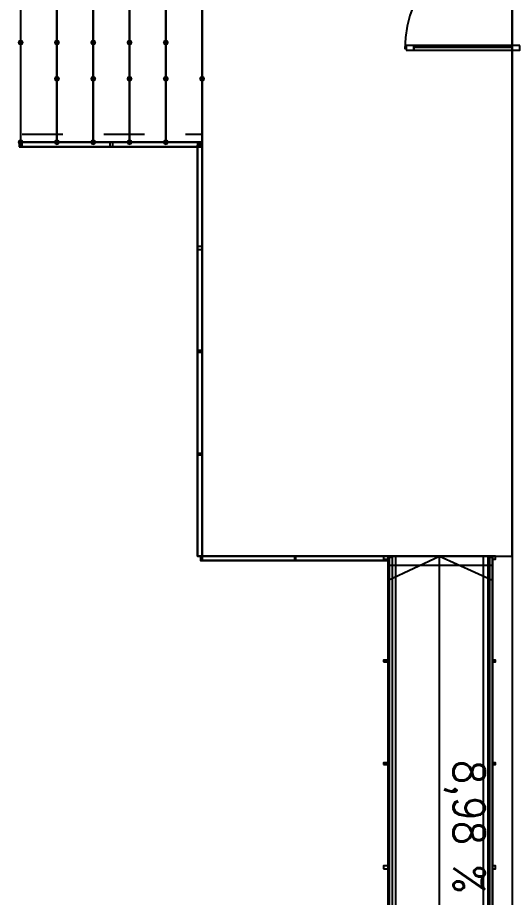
# Model space of a CAD drawing. Header units: millimetres. Extents: x 0 to 420, y 0 to 297.
# Drawn here: x 91.31 to 105.22, y 149.82 to 174.48 of the extents above; entities that cross this region are included whole.
import ezdxf

# ---------------------------------------------------------------- set-up
doc = ezdxf.new("R2010")
doc.units = ezdxf.units.MM
doc.layers.get('0').update_dxf_attribs({"linetype": 'CONTINUOUS'})
doc.styles.get("Standard").update_dxf_attribs({"font": 'STANDARD'})

msp = doc.modelspace()

# ---------------------------------------------------------------- hatches: boundary and pattern name
at = {"true_color": 0x0000fe}
for points in [[(91.482333, 173.778333), (91.457463, 173.718537), (91.397667, 173.693667), (91.337871, 173.718537), (91.313, 173.778333), (91.337871, 173.838129), (91.397667, 173.863), (91.457462, 173.838129)], [(92.498333, 173.778333), (92.473463, 173.718537), (92.413667, 173.693667), (92.353871, 173.718537), (92.329, 173.778333), (92.353871, 173.838129), (92.413667, 173.863), (92.473462, 173.838129)], [(93.514333, 173.778333), (93.489462, 173.718537), (93.429667, 173.693667), (93.369871, 173.718537), (93.345, 173.778333), (93.369871, 173.838129), (93.429667, 173.863), (93.489462, 173.838129)], [(94.530333, 173.778333), (94.505463, 173.718537), (94.445667, 173.693667), (94.385871, 173.718537), (94.361, 173.778333), (94.385871, 173.838129), (94.445667, 173.863), (94.505462, 173.838129)], [(95.546333, 173.778333), (95.521462, 173.718537), (95.461667, 173.693667), (95.401871, 173.718537), (95.377, 173.778333), (95.401871, 173.838129), (95.461667, 173.863), (95.521462, 173.838129)], [(92.498333, 172.762333), (92.473463, 172.702537), (92.413667, 172.677667), (92.353871, 172.702537), (92.329, 172.762333), (92.353871, 172.822129), (92.413667, 172.847), (92.473462, 172.822129)], [(93.514333, 172.762333), (93.489462, 172.702537), (93.429667, 172.677667), (93.369871, 172.702537), (93.345, 172.762333), (93.369871, 172.822129), (93.429667, 172.847), (93.489462, 172.822129)], [(94.530333, 172.762333), (94.505463, 172.702537), (94.445667, 172.677667), (94.385871, 172.702537), (94.361, 172.762333), (94.385871, 172.822129), (94.445667, 172.847), (94.505462, 172.822129)], [(95.546333, 172.762333), (95.521462, 172.702537), (95.461667, 172.677667), (95.401871, 172.702537), (95.377, 172.762333), (95.401871, 172.822129), (95.461667, 172.847), (95.521462, 172.822129)], [(96.562333, 172.762333), (96.537463, 172.702537), (96.477667, 172.677667), (96.417871, 172.702537), (96.393, 172.762333), (96.417871, 172.822129), (96.477667, 172.847), (96.537462, 172.822129)], [(91.482333, 170.984333), (91.457463, 170.924537), (91.397667, 170.899667), (91.337871, 170.924537), (91.313, 170.984333), (91.337871, 171.044129), (91.397667, 171.069), (91.457462, 171.044129)], [(92.498333, 170.984333), (92.473463, 170.924537), (92.413667, 170.899667), (92.353871, 170.924537), (92.329, 170.984333), (92.353871, 171.044129), (92.413667, 171.069), (92.473462, 171.044129)], [(93.514333, 170.984333), (93.489462, 170.924537), (93.429667, 170.899667), (93.369871, 170.924537), (93.345, 170.984333), (93.369871, 171.044129), (93.429667, 171.069), (93.489462, 171.044129)], [(94.530333, 170.984333), (94.505463, 170.924537), (94.445667, 170.899667), (94.385871, 170.924537), (94.361, 170.984333), (94.385871, 171.044129), (94.445667, 171.069), (94.505462, 171.044129)], [(95.546333, 170.984333), (95.521462, 170.924537), (95.461667, 170.899667), (95.401871, 170.924537), (95.377, 170.984333), (95.401871, 171.044129), (95.461667, 171.069), (95.521462, 171.044129)]]:
    msp.add_hatch(color=0, dxfattribs=at).paths.add_polyline_path(points, flags=0)

# ---------------------------------------------------------------- linework, layer by layer
at = {"color": 0, "true_color": 0x000007}
for points in [[(105.156, 117.940667), (390.990667, 117.940667), (390.990667, 235.627333), (105.156, 235.627333)], [(96.477667, 194.140667), (96.477667, 159.385), (105.156, 159.385), (105.156, 194.140667)], [(91.397667, 182.583667), (91.397667, 170.984333), (92.413667, 170.984333), (92.413667, 182.583667)], [(92.413667, 182.583667), (92.413667, 170.984333), (93.429667, 170.984333), (93.429667, 182.583667)], [(93.429667, 182.583667), (93.429667, 170.984333), (94.445667, 170.984333), (94.445667, 182.583667)], [(94.445667, 182.583667), (94.445667, 170.984333), (95.461667, 170.984333), (95.461667, 182.583667)], [(95.461667, 182.583667), (95.461667, 170.984333), (96.477667, 170.984333), (96.477667, 182.583667)], [(102.192667, 173.566667), (102.404333, 173.566667), (102.404333, 173.693667), (102.192667, 173.693667)], [(102.404333, 173.651333), (105.156, 173.651333), (105.156, 173.693667), (102.404333, 173.693667)], [(102.404333, 173.566667), (105.156, 173.566667), (105.156, 173.651333), (102.404333, 173.651333)], [(105.367667, 173.693667), (105.156, 173.693667), (105.156, 173.566667), (105.367667, 173.566667)], [(91.355333, 170.857333), (91.44, 170.857333), (91.44, 170.984333), (91.355333, 170.984333)], [(91.397667, 170.984333), (96.477667, 170.984333), (96.477667, 170.857333), (91.397667, 170.857333), (91.397667, 170.984333), (96.477667, 170.984333), (96.477667, 170.857333), (91.397667, 170.857333), (91.397667, 170.984333), (96.477667, 170.984333), (96.477667, 170.857333), (91.397667, 170.857333), (91.397667, 170.984333), (91.397667, 170.857333), (96.477667, 170.857333), (96.477667, 170.984333)], [(91.397667, 170.984333), (91.397667, 170.857333), (96.477667, 170.857333), (96.477667, 170.984333)], [(93.895333, 170.984333), (93.895333, 170.857333), (93.98, 170.857333), (93.98, 170.984333)], [(96.477667, 170.942), (96.350667, 170.942), (96.350667, 170.857333), (96.477667, 170.857333)], [(96.477667, 170.899667), (96.477667, 159.385), (96.350667, 159.385), (96.350667, 170.899667), (96.477667, 170.899667), (96.477667, 159.385), (96.350667, 159.385), (96.350667, 170.899667), (96.477667, 170.899667), (96.477667, 159.385), (96.350667, 159.385), (96.350667, 170.899667), (96.477667, 170.899667), (96.350667, 170.899667), (96.350667, 159.385), (96.477667, 159.385)], [(96.477667, 170.899667), (96.350667, 170.899667), (96.350667, 159.385), (96.477667, 159.385)], [(96.477667, 168.063333), (96.350667, 168.063333), (96.350667, 167.978667), (96.477667, 167.978667)], [(96.477667, 165.142333), (96.350667, 165.142333), (96.350667, 165.1), (96.477667, 165.1)], [(96.477667, 162.263667), (96.350667, 162.263667), (96.350667, 162.221333), (96.477667, 162.221333)], [(96.477667, 159.258), (96.477667, 159.300333), (96.477667, 159.342667), (96.477667, 159.385), (96.477667, 159.342667), (96.435333, 159.342667), (96.435333, 159.300333), (96.435333, 159.258)], [(96.477667, 159.385), (101.684667, 159.385), (101.684667, 159.258), (96.477667, 159.258), (96.477667, 159.385), (101.684667, 159.385), (101.684667, 159.258), (96.477667, 159.258), (96.477667, 159.385), (101.684667, 159.385), (101.684667, 159.258), (96.477667, 159.258), (96.477667, 159.385), (101.684667, 159.385), (101.684667, 159.258), (96.477667, 159.258), (96.477667, 159.385), (96.477667, 159.258), (101.684667, 159.258), (101.684667, 159.385)], [(99.06, 159.385), (99.06, 159.258), (99.102333, 159.258), (99.102333, 159.385)], [(101.557667, 159.300333), (101.684667, 159.300333), (101.684667, 159.385), (101.557667, 159.385)], [(101.684667, 144.864667), (101.684667, 139.065), (101.684667, 124.587), (101.811667, 124.587), (101.811667, 139.065), (101.811667, 144.864667), (101.811667, 159.342667), (101.684667, 159.342667)], [(101.684667, 144.864667), (101.684667, 139.065), (101.684667, 124.587), (101.727, 124.587), (101.727, 139.065), (101.727, 144.864667), (101.727, 159.342667), (101.684667, 159.342667)], [(104.478667, 144.864667), (104.478667, 139.065), (104.478667, 124.587), (104.605667, 124.587), (104.605667, 139.065), (104.605667, 144.864667), (104.605667, 159.342667), (104.478667, 159.342667)], [(104.521, 144.864667), (104.521, 139.065), (104.521, 124.587), (104.605667, 124.587), (104.605667, 139.065), (104.605667, 144.864667), (104.605667, 159.342667), (104.521, 159.342667)], [(104.605667, 159.300333), (104.690333, 159.300333), (104.690333, 159.385), (104.605667, 159.385)], [(101.557667, 156.421667), (101.684667, 156.421667), (101.684667, 156.464), (101.557667, 156.464)], [(104.605667, 156.421667), (104.690333, 156.421667), (104.690333, 156.464), (104.605667, 156.464)], [(101.557667, 153.543), (101.684667, 153.543), (101.684667, 153.585333), (101.557667, 153.585333)], [(104.605667, 153.543), (104.690333, 153.543), (104.690333, 153.585333), (104.605667, 153.585333)], [(101.557667, 150.622), (101.684667, 150.622), (101.684667, 150.706667), (101.557667, 150.706667)], [(104.605667, 150.622), (104.690333, 150.622), (104.690333, 150.706667), (104.605667, 150.706667)]]:
    msp.add_lwpolyline(points, close=True, dxfattribs=at)
for points in [[(91.397667, 182.583667), (91.397667, 170.984333)], [(92.413667, 182.583667), (92.413667, 170.984333)], [(93.429667, 182.583667), (93.429667, 170.984333)], [(94.445667, 182.583667), (94.445667, 170.984333)], [(95.461667, 182.583667), (95.461667, 170.984333)], [(105.3465, 176.784), (105.019714, 176.767498), (104.702367, 176.719064), (104.396066, 176.640305), (104.102417, 176.532826), (103.823027, 176.398236), (103.559502, 176.238139), (103.31345, 176.054144), (103.086477, 175.847857), (102.880189, 175.620883), (102.696194, 175.374831), (102.536098, 175.111307), (102.401507, 174.831917), (102.294028, 174.538268), (102.215269, 174.231966), (102.166835, 173.914619), (102.150333, 173.587833)], [(102.404333, 173.651333), (105.156, 173.651333)], [(92.583, 171.196), (91.44, 171.196)], [(94.869, 171.196), (93.726, 171.196)], [(96.012, 170.984333), (96.477667, 170.984333), (96.477667, 171.196), (96.012, 171.196)], [(91.397667, 170.984333), (92.540667, 170.984333)], [(93.683667, 170.984333), (94.826667, 170.984333)], [(101.684667, 124.587), (101.684667, 159.385), (104.605667, 159.385), (104.605667, 124.587)], [(101.684667, 158.707667), (103.124, 159.385), (104.605667, 158.707667)], [(101.684667, 144.864667), (101.684667, 159.385)], [(101.684667, 159.385), (101.811667, 159.385)], [(103.124, 159.385), (101.684667, 159.385), (101.684667, 159.258)], [(101.811667, 144.864667), (101.811667, 159.342667), (101.684667, 159.342667), (101.684667, 144.864667)], [(101.811667, 159.385), (101.896333, 159.385)], [(101.896333, 144.864667), (101.896333, 159.385)], [(103.124, 124.587), (103.124, 159.385)], [(103.124, 159.131), (104.605667, 159.131), (104.605667, 159.385), (103.124, 159.385)], [(104.351667, 144.864667), (104.351667, 159.385)], [(104.478667, 159.385), (104.351667, 159.385)], [(104.605667, 159.385), (104.478667, 159.385)], [(104.605667, 144.864667), (104.605667, 159.342667), (104.478667, 159.342667), (104.478667, 144.864667)], [(104.605667, 144.864667), (104.605667, 159.385)], [(101.684667, 159.258), (101.684667, 159.131), (103.124, 159.131)]]:
    msp.add_lwpolyline(points, dxfattribs=at)

# ---------------------------------------------------------------- texts
at = {"color": 0, "true_color": 0x000007, "insert": (103.251002, 153.67), "char_height": 0.872032, "width": 3.80302835, "attachment_point": 7, "rotation": 270}
msp.add_mtext('8,98 %', dxfattribs=at)

doc.saveas('drawing.dxf')
